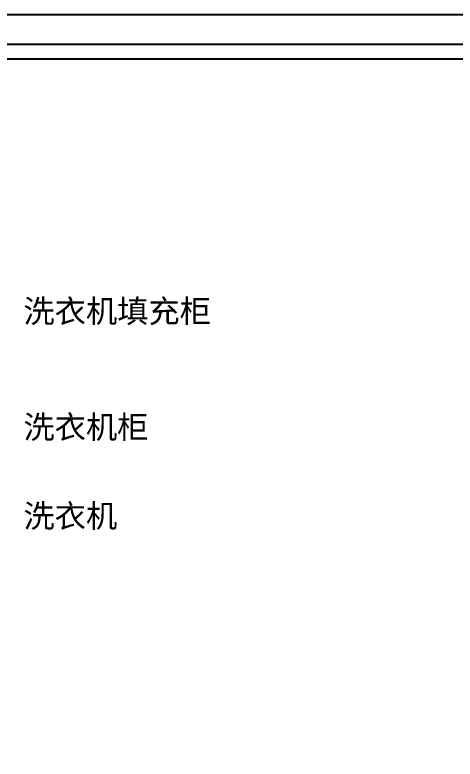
# Model space of a CAD drawing. Extents: x 96704 to 336282, y 34580 to 122302.
# Drawn here: x 162650 to 165891, y 62464 to 67947 of the extents above; entities that cross this region are included whole.
import ezdxf

# ---------------------------------------------------------------- set-up
doc = ezdxf.new("R2010")
doc.units = 0
doc.header["$LTSCALE"] = 1000
doc.header["$MEASUREMENT"] = 0
doc.layers.add('DIM_SYMB', color=3, linetype='Continuous')
doc.styles.add('_TCH_DIM', font='SIMPLEX', dxfattribs={"bigfont": 'GBCBIG'})

# ---------------------------------------------------------------- blocks, each defined once
blk = doc.blocks.new('阳台图框')
at = {"color": 251}
blk.add_line((25026.8, 17757), (372.5, 17757), dxfattribs=at)
blk.add_line((24852.9, 17583.2), (546.3, 17583.2))
blk.add_lwpolyline([(-25.1, 145.5), (25374.5, 145.5), (25374.5, 18104.8), (-25.1, 18104.8)], close=True)

msp = doc.modelspace()

# ---------------------------------------------------------------- block references
at = {"xscale": 0.6263055771723246, "yscale": 0.6263055771723246, "zscale": 0.6263055771723246}
msp.add_blockref('阳台图框', (153239.9, 56608.1), dxfattribs=at)

# ---------------------------------------------------------------- texts
at = {"layer": 'DIM_SYMB', "color": 7, "char_height": 168.794, "width": 2249.346, "attachment_point": 1, "style": '_TCH_DIM'}
for s, insert in [('{\\fMicrosoft YaHei|b0|i0|c134|p34;洗衣机填充柜}', (162712.3, 65848.8, 0)), ('{\\fMicrosoft YaHei|b0|i0|c134|p34;洗衣机柜}', (162712.3, 64995.1, 0)), ('{\\fMicrosoft YaHei|b0|i0|c134|p34;洗衣机}', (162712.3, 64340.1, 0))]:
    msp.add_mtext(s, dxfattribs=dict(at, insert=insert))

doc.saveas('drawing.dxf')
